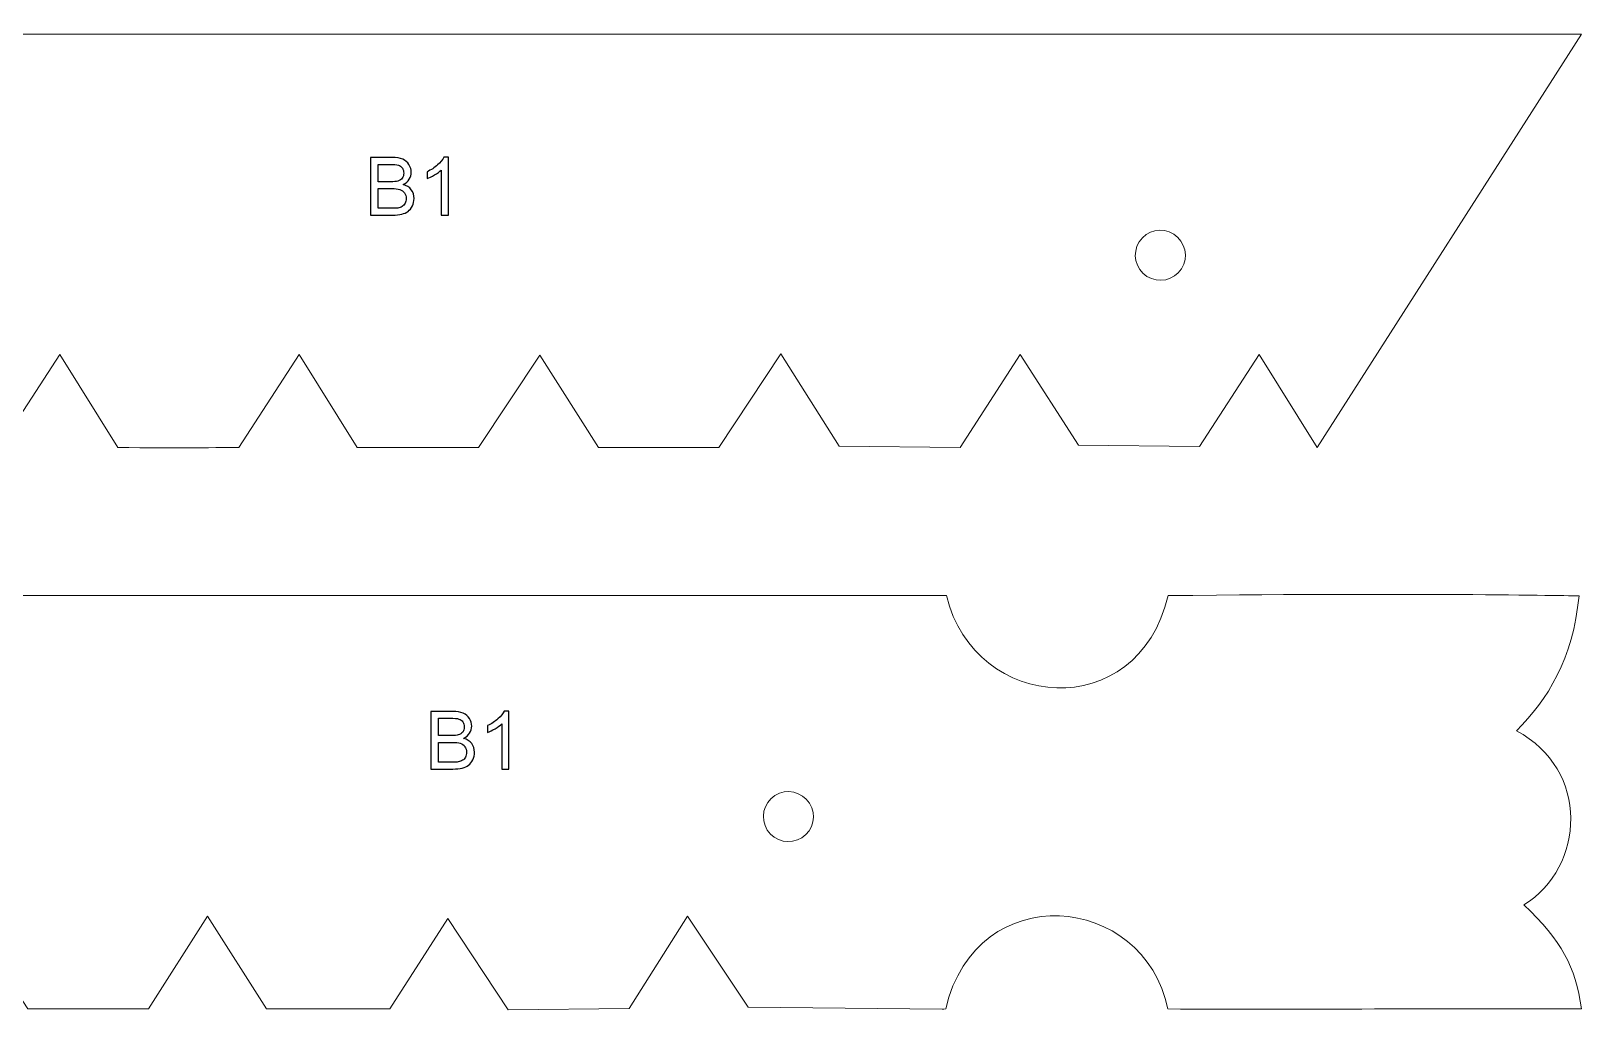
# Model space of a CAD drawing. Header units: centimetres. Extents: x -109.1 to -53.6, y -10 to 49.4.
# Drawn here: x -100.5 to -92.31, y 17.98 to 23.13 of the extents above; entities that cross this region are included whole.
import ezdxf

# ---------------------------------------------------------------- set-up
doc = ezdxf.new("R2010")
doc.units = ezdxf.units.CM
doc.header["$MEASUREMENT"] = 0
doc.layers.add('layer 1', color=7, linetype='Continuous')

msp = doc.modelspace()

# ---------------------------------------------------------------- linework, layer by layer
at = {"layer": 'layer 1', "color": 250, "lineweight": 20}
for points, knots in [([(-94.0514, 21.42752), (-94.0514, 21.42752), (-93.74724, 20.93917), (-93.74724, 20.93917), (-93.74724, 20.93917), (-93.74724, 20.93917), (-92.35808, 23.11136), (-92.35808, 23.11136), (-92.35808, 23.11136), (-92.35808, 23.11136), (-105.4955, 23.11134), (-105.4955, 23.11134), (-105.4955, 23.11134), (-105.64804, 22.49473), (-106.50047, 22.43444), (-106.66081, 23.11134), (-106.66081, 23.11134), (-108.05295, 23.12732), (-108.81858, 23.10976), (-108.81894, 23.10976), (-108.81894, 23.10976), (-108.78717, 22.77927), (-108.65473, 22.56471), (-108.48999, 22.40113), (-108.48999, 22.40113), (-108.87577, 22.19826), (-108.85271, 21.6845), (-108.52905, 21.48682), (-108.52905, 21.48682), (-108.72897, 21.29477), (-108.80011, 21.16594), (-108.8321, 20.93916), (-108.8321, 20.93916), (-108.10754, 20.94115), (-107.38274, 20.93718), (-106.65819, 20.93917), (-106.65819, 20.93917), (-106.53538, 21.54991), (-105.65281, 21.63258), (-105.49208, 20.93918), (-105.49208, 20.93918), (-105.48597, 20.93911), (-105.47984, 20.93892), (-105.47372, 20.93898), (-105.47372, 20.93898), (-105.47372, 20.93898), (-104.45371, 20.94789), (-104.45371, 20.94789), (-104.45371, 20.94789), (-104.45371, 20.94789), (-104.13593, 21.42755), (-104.13593, 21.42755), (-104.13593, 21.42755), (-104.13593, 21.42755), (-103.82965, 20.94135), (-103.82965, 20.94135), (-103.82965, 20.94135), (-103.82965, 20.94135), (-103.19312, 20.93469), (-103.19312, 20.93469), (-103.19312, 20.93469), (-103.19312, 20.93469), (-102.87627, 21.41437), (-102.87627, 21.41437), (-102.87627, 21.41437), (-102.87627, 21.41437), (-102.57151, 20.93917), (-102.57151, 20.93917), (-102.57151, 20.93917), (-102.57151, 20.93917), (-101.92468, 20.93917), (-101.92468, 20.93917), (-101.92468, 20.93917), (-101.92468, 20.93917), (-101.61338, 21.42754), (-101.61338, 21.42754), (-101.61338, 21.42754), (-101.61338, 21.42754), (-101.30459, 20.93916), (-101.30459, 20.93916), (-101.30459, 20.93916), (-101.30459, 20.93916), (-100.6711, 20.93918), (-100.6711, 20.93918), (-100.6711, 20.93918), (-100.6711, 20.93918), (-100.35181, 21.42754), (-100.35181, 21.42754), (-100.35181, 21.42754), (-100.35181, 21.42754), (-100.04685, 20.93918), (-100.04685, 20.93918), (-100.04685, 20.93918), (-99.74031, 20.93731), (-99.41125, 20.93918), (-99.41125, 20.93918), (-99.41125, 20.93918), (-99.41125, 20.93918), (-99.09381, 21.42753), (-99.09381, 21.42753), (-99.09381, 21.42753), (-99.09381, 21.42753), (-98.78908, 20.93916), (-98.78908, 20.93916), (-98.78908, 20.93916), (-98.78908, 20.93916), (-98.15257, 20.93917), (-98.15257, 20.93917), (-98.15257, 20.93917), (-98.15257, 20.93917), (-97.83032, 21.42541), (-97.83032, 21.42541), (-97.83032, 21.42541), (-97.83032, 21.42541), (-97.52263, 20.93917), (-97.52263, 20.93917), (-97.52263, 20.93917), (-97.52263, 20.93917), (-96.88987, 20.93917), (-96.88987, 20.93917), (-96.88987, 20.93917), (-96.88987, 20.93917), (-96.56443, 21.43203), (-96.56443, 21.43203), (-96.56443, 21.43203), (-96.56443, 21.43203), (-96.25771, 20.94583), (-96.25771, 20.94583), (-96.25771, 20.94583), (-96.25771, 20.94583), (-95.62181, 20.93917), (-95.62181, 20.93917), (-95.62181, 20.93917), (-95.62181, 20.93917), (-95.30647, 21.42753), (-95.30647, 21.42753), (-95.30647, 21.42753), (-95.30647, 21.42753), (-95.00066, 20.95202), (-95.00066, 20.95202), (-95.00066, 20.95202), (-95.00066, 20.95202), (-94.36432, 20.94536), (-94.36432, 20.94536), (-94.36432, 20.94536), (-94.36432, 20.94536), (-94.0514, 21.42752), (-94.0514, 21.42752)], [0, 0, 0, 0, 0.0263158, 0.0263158, 0.0263158, 0.0263158, 0.0526316, 0.0526316, 0.0526316, 0.0526316, 0.0789474, 0.0789474, 0.0789474, 0.0789474, 0.1052632, 0.1052632, 0.1052632, 0.1052632, 0.1315789, 0.1315789, 0.1315789, 0.1315789, 0.1578947, 0.1578947, 0.1578947, 0.1578947, 0.1842105, 0.1842105, 0.1842105, 0.1842105, 0.2105263, 0.2105263, 0.2105263, 0.2105263, 0.2368421, 0.2368421, 0.2368421, 0.2368421, 0.2631579, 0.2631579, 0.2631579, 0.2631579, 0.2894737, 0.2894737, 0.2894737, 0.2894737, 0.3157895, 0.3157895, 0.3157895, 0.3157895, 0.3421053, 0.3421053, 0.3421053, 0.3421053, 0.3684211, 0.3684211, 0.3684211, 0.3684211, 0.3947368, 0.3947368, 0.3947368, 0.3947368, 0.4210526, 0.4210526, 0.4210526, 0.4210526, 0.4473684, 0.4473684, 0.4473684, 0.4473684, 0.4736842, 0.4736842, 0.4736842, 0.4736842, 0.5, 0.5, 0.5, 0.5, 0.5263158, 0.5263158, 0.5263158, 0.5263158, 0.5526316, 0.5526316, 0.5526316, 0.5526316, 0.5789474, 0.5789474, 0.5789474, 0.5789474, 0.6052632, 0.6052632, 0.6052632, 0.6052632, 0.6315789, 0.6315789, 0.6315789, 0.6315789, 0.6578947, 0.6578947, 0.6578947, 0.6578947, 0.6842105, 0.6842105, 0.6842105, 0.6842105, 0.7105263, 0.7105263, 0.7105263, 0.7105263, 0.7368421, 0.7368421, 0.7368421, 0.7368421, 0.7631579, 0.7631579, 0.7631579, 0.7631579, 0.7894737, 0.7894737, 0.7894737, 0.7894737, 0.8157895, 0.8157895, 0.8157895, 0.8157895, 0.8421053, 0.8421053, 0.8421053, 0.8421053, 0.8684211, 0.8684211, 0.8684211, 0.8684211, 0.8947368, 0.8947368, 0.8947368, 0.8947368, 0.9210526, 0.9210526, 0.9210526, 0.9210526, 0.9473684, 0.9473684, 0.9473684, 0.9473684, 1, 1, 1, 1]), ([(-94.49962, 22.06026), (-94.43851, 22.02109), (-94.42073, 21.9398), (-94.45989, 21.87868), (-94.45989, 21.87868), (-94.49907, 21.81756), (-94.58036, 21.79978), (-94.64149, 21.83895), (-94.64149, 21.83895), (-94.70261, 21.87813), (-94.72039, 21.95942), (-94.68122, 22.02054), (-94.68122, 22.02054), (-94.64203, 22.08166), (-94.56075, 22.09944), (-94.49962, 22.06026)], [0, 0, 0, 0, 0.2, 0.2, 0.2, 0.2, 0.4, 0.4, 0.4, 0.4, 0.6, 0.6, 0.6, 0.6, 1, 1, 1, 1]), ([(-107.13877, 18.47741), (-107.13877, 18.47741), (-107.44292, 17.98906), (-107.44292, 17.98906), (-107.44292, 17.98906), (-107.44292, 17.98906), (-108.8321, 20.16125), (-108.8321, 20.16125), (-108.8321, 20.16125), (-108.8321, 20.16125), (-95.69468, 20.16123), (-95.69468, 20.16123), (-95.69468, 20.16123), (-95.54212, 19.54462), (-94.68969, 19.48433), (-94.52936, 20.16123), (-94.52936, 20.16123), (-93.13721, 20.17721), (-92.37158, 20.15965), (-92.37122, 20.15965), (-92.37122, 20.15965), (-92.403, 19.82916), (-92.53544, 19.6146), (-92.70018, 19.45102), (-92.70018, 19.45102), (-92.31441, 19.24815), (-92.33747, 18.73439), (-92.66113, 18.53671), (-92.66113, 18.53671), (-92.4612, 18.34466), (-92.39006, 18.21583), (-92.35808, 17.98905), (-92.35808, 17.98905), (-93.08263, 17.99104), (-93.80742, 17.98707), (-94.53197, 17.98906), (-94.53197, 17.98906), (-94.65479, 18.5998), (-95.53736, 18.68247), (-95.69808, 17.98907), (-95.69808, 17.98907), (-95.70419, 17.989), (-95.71034, 17.98881), (-95.71645, 17.98887), (-95.71645, 17.98887), (-95.71645, 17.98887), (-96.73645, 17.99778), (-96.73645, 17.99778), (-96.73645, 17.99778), (-96.73645, 17.99778), (-97.05425, 18.47744), (-97.05425, 18.47744), (-97.05425, 18.47744), (-97.05425, 18.47744), (-97.36051, 17.99124), (-97.36051, 17.99124), (-97.36051, 17.99124), (-97.36051, 17.99124), (-97.99706, 17.98458), (-97.99706, 17.98458), (-97.99706, 17.98458), (-97.99706, 17.98458), (-98.3139, 18.46426), (-98.3139, 18.46426), (-98.3139, 18.46426), (-98.3139, 18.46426), (-98.61865, 17.98906), (-98.61865, 17.98906), (-98.61865, 17.98906), (-98.61865, 17.98906), (-99.2655, 17.98906), (-99.2655, 17.98906), (-99.2655, 17.98906), (-99.2655, 17.98906), (-99.57678, 18.47743), (-99.57678, 18.47743), (-99.57678, 18.47743), (-99.57678, 18.47743), (-99.88557, 17.98905), (-99.88557, 17.98905), (-99.88557, 17.98905), (-99.88557, 17.98905), (-100.51906, 17.98907), (-100.51906, 17.98907), (-100.51906, 17.98907), (-100.51906, 17.98907), (-100.83836, 18.47743), (-100.83836, 18.47743), (-100.83836, 18.47743), (-100.83836, 18.47743), (-101.14333, 17.98907), (-101.14333, 17.98907), (-101.14333, 17.98907), (-101.44985, 17.9872), (-101.77891, 17.98907), (-101.77891, 17.98907), (-101.77891, 17.98907), (-101.77891, 17.98907), (-102.09637, 18.47742), (-102.09637, 18.47742), (-102.09637, 18.47742), (-102.09637, 18.47742), (-102.40108, 17.98905), (-102.40108, 17.98905), (-102.40108, 17.98905), (-102.40108, 17.98905), (-103.03759, 17.98906), (-103.03759, 17.98906), (-103.03759, 17.98906), (-103.03759, 17.98906), (-103.35986, 18.4753), (-103.35986, 18.4753), (-103.35986, 18.4753), (-103.35986, 18.4753), (-103.66754, 17.98906), (-103.66754, 17.98906), (-103.66754, 17.98906), (-103.66754, 17.98906), (-104.3003, 17.98906), (-104.3003, 17.98906), (-104.3003, 17.98906), (-104.3003, 17.98906), (-104.62574, 18.48192), (-104.62574, 18.48192), (-104.62574, 18.48192), (-104.62574, 18.48192), (-104.93247, 17.99572), (-104.93247, 17.99572), (-104.93247, 17.99572), (-104.93247, 17.99572), (-105.56835, 17.98906), (-105.56835, 17.98906), (-105.56835, 17.98906), (-105.56835, 17.98906), (-105.88371, 18.47742), (-105.88371, 18.47742), (-105.88371, 18.47742), (-105.88371, 18.47742), (-106.18952, 18.00191), (-106.18952, 18.00191), (-106.18952, 18.00191), (-106.18952, 18.00191), (-106.82586, 17.99525), (-106.82586, 17.99525), (-106.82586, 17.99525), (-106.82586, 17.99525), (-107.13877, 18.47741), (-107.13877, 18.47741)], [0, 0, 0, 0, 0.0263158, 0.0263158, 0.0263158, 0.0263158, 0.0526316, 0.0526316, 0.0526316, 0.0526316, 0.0789474, 0.0789474, 0.0789474, 0.0789474, 0.1052632, 0.1052632, 0.1052632, 0.1052632, 0.1315789, 0.1315789, 0.1315789, 0.1315789, 0.1578947, 0.1578947, 0.1578947, 0.1578947, 0.1842105, 0.1842105, 0.1842105, 0.1842105, 0.2105263, 0.2105263, 0.2105263, 0.2105263, 0.2368421, 0.2368421, 0.2368421, 0.2368421, 0.2631579, 0.2631579, 0.2631579, 0.2631579, 0.2894737, 0.2894737, 0.2894737, 0.2894737, 0.3157895, 0.3157895, 0.3157895, 0.3157895, 0.3421053, 0.3421053, 0.3421053, 0.3421053, 0.3684211, 0.3684211, 0.3684211, 0.3684211, 0.3947368, 0.3947368, 0.3947368, 0.3947368, 0.4210526, 0.4210526, 0.4210526, 0.4210526, 0.4473684, 0.4473684, 0.4473684, 0.4473684, 0.4736842, 0.4736842, 0.4736842, 0.4736842, 0.5, 0.5, 0.5, 0.5, 0.5263158, 0.5263158, 0.5263158, 0.5263158, 0.5526316, 0.5526316, 0.5526316, 0.5526316, 0.5789474, 0.5789474, 0.5789474, 0.5789474, 0.6052632, 0.6052632, 0.6052632, 0.6052632, 0.6315789, 0.6315789, 0.6315789, 0.6315789, 0.6578947, 0.6578947, 0.6578947, 0.6578947, 0.6842105, 0.6842105, 0.6842105, 0.6842105, 0.7105263, 0.7105263, 0.7105263, 0.7105263, 0.7368421, 0.7368421, 0.7368421, 0.7368421, 0.7631579, 0.7631579, 0.7631579, 0.7631579, 0.7894737, 0.7894737, 0.7894737, 0.7894737, 0.8157895, 0.8157895, 0.8157895, 0.8157895, 0.8421053, 0.8421053, 0.8421053, 0.8421053, 0.8684211, 0.8684211, 0.8684211, 0.8684211, 0.8947368, 0.8947368, 0.8947368, 0.8947368, 0.9210526, 0.9210526, 0.9210526, 0.9210526, 0.9473684, 0.9473684, 0.9473684, 0.9473684, 1, 1, 1, 1]), ([(-96.59552, 19.1104), (-96.65663, 19.07123), (-96.67443, 18.98994), (-96.63525, 18.92882), (-96.63525, 18.92882), (-96.59607, 18.8677), (-96.51479, 18.84991), (-96.45366, 18.88909), (-96.45366, 18.88909), (-96.39254, 18.92826), (-96.37475, 19.00955), (-96.41393, 19.07067), (-96.41393, 19.07067), (-96.45311, 19.13179), (-96.53439, 19.14958), (-96.59552, 19.1104)], [0, 0, 0, 0, 0.2, 0.2, 0.2, 0.2, 0.4, 0.4, 0.4, 0.4, 0.6, 0.6, 0.6, 0.6, 1, 1, 1, 1])]:
    msp.add_open_spline(points, degree=3, knots=knots, dxfattribs=at)
at = {"layer": 'layer 1', "color": 242}
for points, knots in [([(-98.71996, 22.16039), (-98.71996, 22.16039), (-98.71996, 22.4635), (-98.71996, 22.4635), (-98.71996, 22.4635), (-98.71996, 22.4635), (-98.60608, 22.4635), (-98.60608, 22.4635), (-98.60608, 22.4635), (-98.5828, 22.4635), (-98.56459, 22.46053), (-98.55062, 22.45418), (-98.55062, 22.45418), (-98.53623, 22.44826), (-98.52565, 22.43852), (-98.5176, 22.42582), (-98.5176, 22.42582), (-98.50956, 22.41312), (-98.50575, 22.4), (-98.50575, 22.38603), (-98.50575, 22.38603), (-98.50575, 22.3729), (-98.50914, 22.36063), (-98.51633, 22.3492), (-98.51633, 22.3492), (-98.52311, 22.33777), (-98.53369, 22.32888), (-98.54808, 22.32168), (-98.54808, 22.32168), (-98.52988, 22.31618), (-98.51549, 22.30729), (-98.50575, 22.29416), (-98.50575, 22.29416), (-98.49601, 22.28104), (-98.49093, 22.2658), (-98.49093, 22.24844), (-98.49093, 22.24844), (-98.49093, 22.23405), (-98.4939, 22.22093), (-98.49982, 22.20865), (-98.49982, 22.20865), (-98.50617, 22.19637), (-98.51337, 22.18706), (-98.52226, 22.18029), (-98.52226, 22.18029), (-98.53115, 22.17394), (-98.54216, 22.16886), (-98.55528, 22.16547), (-98.55528, 22.16547), (-98.56883, 22.16208), (-98.58491, 22.16039), (-98.60439, 22.16039), (-98.60439, 22.16039), (-98.60439, 22.16039), (-98.71996, 22.16039), (-98.71996, 22.16039)], [0, 0, 0, 0, 0.0666667, 0.0666667, 0.0666667, 0.0666667, 0.1333333, 0.1333333, 0.1333333, 0.1333333, 0.2, 0.2, 0.2, 0.2, 0.2666667, 0.2666667, 0.2666667, 0.2666667, 0.3333333, 0.3333333, 0.3333333, 0.3333333, 0.4, 0.4, 0.4, 0.4, 0.4666667, 0.4666667, 0.4666667, 0.4666667, 0.5333333, 0.5333333, 0.5333333, 0.5333333, 0.6, 0.6, 0.6, 0.6, 0.6666667, 0.6666667, 0.6666667, 0.6666667, 0.7333333, 0.7333333, 0.7333333, 0.7333333, 0.8, 0.8, 0.8, 0.8, 0.8666667, 0.8666667, 0.8666667, 0.8666667, 1, 1, 1, 1]), ([(-98.3106, 22.16039), (-98.3106, 22.16039), (-98.34785, 22.16039), (-98.34785, 22.16039), (-98.34785, 22.16039), (-98.34785, 22.16039), (-98.34785, 22.39746), (-98.34785, 22.39746), (-98.34785, 22.39746), (-98.35674, 22.38899), (-98.36859, 22.38052), (-98.38299, 22.37206), (-98.38299, 22.37206), (-98.3978, 22.36317), (-98.41093, 22.35682), (-98.42236, 22.35258), (-98.42236, 22.35258), (-98.42236, 22.35258), (-98.42236, 22.38857), (-98.42236, 22.38857), (-98.42236, 22.38857), (-98.40161, 22.3983), (-98.38341, 22.41016), (-98.36775, 22.42413), (-98.36775, 22.42413), (-98.35208, 22.4381), (-98.34108, 22.45164), (-98.33473, 22.46477), (-98.33473, 22.46477), (-98.33473, 22.46477), (-98.3106, 22.46477), (-98.3106, 22.46477), (-98.3106, 22.46477), (-98.3106, 22.46477), (-98.3106, 22.16039), (-98.3106, 22.16039)], [0, 0, 0, 0, 0.1, 0.1, 0.1, 0.1, 0.2, 0.2, 0.2, 0.2, 0.3, 0.3, 0.3, 0.3, 0.4, 0.4, 0.4, 0.4, 0.5, 0.5, 0.5, 0.5, 0.6, 0.6, 0.6, 0.6, 0.7, 0.7, 0.7, 0.7, 0.8, 0.8, 0.8, 0.8, 1, 1, 1, 1]), ([(-98.67974, 22.33607), (-98.67974, 22.33607), (-98.61412, 22.33607), (-98.61412, 22.33607), (-98.61412, 22.33607), (-98.59634, 22.33607), (-98.58364, 22.33734), (-98.57602, 22.33946), (-98.57602, 22.33946), (-98.56586, 22.34285), (-98.55824, 22.3475), (-98.55274, 22.3547), (-98.55274, 22.3547), (-98.54766, 22.3619), (-98.54512, 22.37079), (-98.54512, 22.38137), (-98.54512, 22.38137), (-98.54512, 22.39111), (-98.54766, 22.4), (-98.55232, 22.40762), (-98.55232, 22.40762), (-98.5574, 22.41524), (-98.56417, 22.42074), (-98.57306, 22.42328), (-98.57306, 22.42328), (-98.58195, 22.42624), (-98.59719, 22.42751), (-98.6192, 22.42751), (-98.6192, 22.42751), (-98.6192, 22.42751), (-98.67974, 22.42751), (-98.67974, 22.42751), (-98.67974, 22.42751), (-98.67974, 22.42751), (-98.67974, 22.33607), (-98.67974, 22.33607)], [0, 0, 0, 0, 0.1, 0.1, 0.1, 0.1, 0.2, 0.2, 0.2, 0.2, 0.3, 0.3, 0.3, 0.3, 0.4, 0.4, 0.4, 0.4, 0.5, 0.5, 0.5, 0.5, 0.6, 0.6, 0.6, 0.6, 0.7, 0.7, 0.7, 0.7, 0.8, 0.8, 0.8, 0.8, 1, 1, 1, 1]), ([(-98.67974, 22.19637), (-98.67974, 22.19637), (-98.60439, 22.19637), (-98.60439, 22.19637), (-98.60439, 22.19637), (-98.59126, 22.19637), (-98.58237, 22.1968), (-98.57687, 22.19764), (-98.57687, 22.19764), (-98.56756, 22.19934), (-98.55994, 22.20188), (-98.55401, 22.20611), (-98.55401, 22.20611), (-98.54766, 22.20992), (-98.54258, 22.21542), (-98.53835, 22.22262), (-98.53835, 22.22262), (-98.53454, 22.23024), (-98.53242, 22.23871), (-98.53242, 22.24844), (-98.53242, 22.24844), (-98.53242, 22.25945), (-98.53538, 22.26919), (-98.54131, 22.27765), (-98.54131, 22.27765), (-98.54681, 22.28612), (-98.55486, 22.29205), (-98.56544, 22.29543), (-98.56544, 22.29543), (-98.5756, 22.29882), (-98.59042, 22.30051), (-98.60947, 22.30051), (-98.60947, 22.30051), (-98.60947, 22.30051), (-98.67974, 22.30051), (-98.67974, 22.30051), (-98.67974, 22.30051), (-98.67974, 22.30051), (-98.67974, 22.19637), (-98.67974, 22.19637)], [0, 0, 0, 0, 0.0909091, 0.0909091, 0.0909091, 0.0909091, 0.1818182, 0.1818182, 0.1818182, 0.1818182, 0.2727273, 0.2727273, 0.2727273, 0.2727273, 0.3636364, 0.3636364, 0.3636364, 0.3636364, 0.4545455, 0.4545455, 0.4545455, 0.4545455, 0.5454545, 0.5454545, 0.5454545, 0.5454545, 0.6363636, 0.6363636, 0.6363636, 0.6363636, 0.7272727, 0.7272727, 0.7272727, 0.7272727, 0.8181818, 0.8181818, 0.8181818, 0.8181818, 1, 1, 1, 1]), ([(-98.40246, 19.24997), (-98.40246, 19.24997), (-98.40246, 19.55308), (-98.40246, 19.55308), (-98.40246, 19.55308), (-98.40246, 19.55308), (-98.28858, 19.55308), (-98.28858, 19.55308), (-98.28858, 19.55308), (-98.2653, 19.55308), (-98.24709, 19.55011), (-98.23312, 19.54376), (-98.23312, 19.54376), (-98.21873, 19.53784), (-98.20815, 19.5281), (-98.2001, 19.5154), (-98.2001, 19.5154), (-98.19206, 19.5027), (-98.18825, 19.48958), (-98.18825, 19.47561), (-98.18825, 19.47561), (-98.18825, 19.46248), (-98.19164, 19.45021), (-98.19883, 19.43878), (-98.19883, 19.43878), (-98.20561, 19.42735), (-98.21619, 19.41846), (-98.23058, 19.41126), (-98.23058, 19.41126), (-98.21238, 19.40576), (-98.19799, 19.39687), (-98.18825, 19.38374), (-98.18825, 19.38374), (-98.17851, 19.37062), (-98.17343, 19.35538), (-98.17343, 19.33802), (-98.17343, 19.33802), (-98.17343, 19.32363), (-98.1764, 19.31051), (-98.18232, 19.29823), (-98.18232, 19.29823), (-98.18867, 19.28595), (-98.19587, 19.27664), (-98.20476, 19.26987), (-98.20476, 19.26987), (-98.21365, 19.26352), (-98.22466, 19.25844), (-98.23778, 19.25505), (-98.23778, 19.25505), (-98.25133, 19.25166), (-98.26741, 19.24997), (-98.28689, 19.24997), (-98.28689, 19.24997), (-98.28689, 19.24997), (-98.40246, 19.24997), (-98.40246, 19.24997)], [0, 0, 0, 0, 0.0666667, 0.0666667, 0.0666667, 0.0666667, 0.1333333, 0.1333333, 0.1333333, 0.1333333, 0.2, 0.2, 0.2, 0.2, 0.2666667, 0.2666667, 0.2666667, 0.2666667, 0.3333333, 0.3333333, 0.3333333, 0.3333333, 0.4, 0.4, 0.4, 0.4, 0.4666667, 0.4666667, 0.4666667, 0.4666667, 0.5333333, 0.5333333, 0.5333333, 0.5333333, 0.6, 0.6, 0.6, 0.6, 0.6666667, 0.6666667, 0.6666667, 0.6666667, 0.7333333, 0.7333333, 0.7333333, 0.7333333, 0.8, 0.8, 0.8, 0.8, 0.8666667, 0.8666667, 0.8666667, 0.8666667, 1, 1, 1, 1]), ([(-98.36224, 19.42565), (-98.36224, 19.42565), (-98.29662, 19.42565), (-98.29662, 19.42565), (-98.29662, 19.42565), (-98.27884, 19.42565), (-98.26614, 19.42692), (-98.25852, 19.42904), (-98.25852, 19.42904), (-98.24836, 19.43243), (-98.24074, 19.43708), (-98.23524, 19.44428), (-98.23524, 19.44428), (-98.23016, 19.45148), (-98.22762, 19.46037), (-98.22762, 19.47095), (-98.22762, 19.47095), (-98.22762, 19.48069), (-98.23016, 19.48958), (-98.23482, 19.4972), (-98.23482, 19.4972), (-98.2399, 19.50482), (-98.24667, 19.51032), (-98.25556, 19.51286), (-98.25556, 19.51286), (-98.26445, 19.51582), (-98.27969, 19.51709), (-98.3017, 19.51709), (-98.3017, 19.51709), (-98.3017, 19.51709), (-98.36224, 19.51709), (-98.36224, 19.51709), (-98.36224, 19.51709), (-98.36224, 19.51709), (-98.36224, 19.42565), (-98.36224, 19.42565)], [0, 0, 0, 0, 0.1, 0.1, 0.1, 0.1, 0.2, 0.2, 0.2, 0.2, 0.3, 0.3, 0.3, 0.3, 0.4, 0.4, 0.4, 0.4, 0.5, 0.5, 0.5, 0.5, 0.6, 0.6, 0.6, 0.6, 0.7, 0.7, 0.7, 0.7, 0.8, 0.8, 0.8, 0.8, 1, 1, 1, 1]), ([(-97.9931, 19.24997), (-97.9931, 19.24997), (-98.03035, 19.24997), (-98.03035, 19.24997), (-98.03035, 19.24997), (-98.03035, 19.24997), (-98.03035, 19.48704), (-98.03035, 19.48704), (-98.03035, 19.48704), (-98.03924, 19.47857), (-98.05109, 19.4701), (-98.06549, 19.46164), (-98.06549, 19.46164), (-98.0803, 19.45275), (-98.09343, 19.4464), (-98.10486, 19.44216), (-98.10486, 19.44216), (-98.10486, 19.44216), (-98.10486, 19.47815), (-98.10486, 19.47815), (-98.10486, 19.47815), (-98.08411, 19.48788), (-98.06591, 19.49974), (-98.05025, 19.51371), (-98.05025, 19.51371), (-98.03458, 19.52768), (-98.02358, 19.54122), (-98.01723, 19.55435), (-98.01723, 19.55435), (-98.01723, 19.55435), (-97.9931, 19.55435), (-97.9931, 19.55435), (-97.9931, 19.55435), (-97.9931, 19.55435), (-97.9931, 19.24997), (-97.9931, 19.24997)], [0, 0, 0, 0, 0.1, 0.1, 0.1, 0.1, 0.2, 0.2, 0.2, 0.2, 0.3, 0.3, 0.3, 0.3, 0.4, 0.4, 0.4, 0.4, 0.5, 0.5, 0.5, 0.5, 0.6, 0.6, 0.6, 0.6, 0.7, 0.7, 0.7, 0.7, 0.8, 0.8, 0.8, 0.8, 1, 1, 1, 1]), ([(-98.36224, 19.28595), (-98.36224, 19.28595), (-98.28689, 19.28595), (-98.28689, 19.28595), (-98.28689, 19.28595), (-98.27376, 19.28595), (-98.26487, 19.28638), (-98.25937, 19.28722), (-98.25937, 19.28722), (-98.25006, 19.28892), (-98.24244, 19.29146), (-98.23651, 19.29569), (-98.23651, 19.29569), (-98.23016, 19.2995), (-98.22508, 19.305), (-98.22085, 19.3122), (-98.22085, 19.3122), (-98.21704, 19.31982), (-98.21492, 19.32829), (-98.21492, 19.33802), (-98.21492, 19.33802), (-98.21492, 19.34903), (-98.21788, 19.35877), (-98.22381, 19.36723), (-98.22381, 19.36723), (-98.22931, 19.3757), (-98.23736, 19.38163), (-98.24794, 19.38501), (-98.24794, 19.38501), (-98.2581, 19.3884), (-98.27292, 19.39009), (-98.29197, 19.39009), (-98.29197, 19.39009), (-98.29197, 19.39009), (-98.36224, 19.39009), (-98.36224, 19.39009), (-98.36224, 19.39009), (-98.36224, 19.39009), (-98.36224, 19.28595), (-98.36224, 19.28595)], [0, 0, 0, 0, 0.0909091, 0.0909091, 0.0909091, 0.0909091, 0.1818182, 0.1818182, 0.1818182, 0.1818182, 0.2727273, 0.2727273, 0.2727273, 0.2727273, 0.3636364, 0.3636364, 0.3636364, 0.3636364, 0.4545455, 0.4545455, 0.4545455, 0.4545455, 0.5454545, 0.5454545, 0.5454545, 0.5454545, 0.6363636, 0.6363636, 0.6363636, 0.6363636, 0.7272727, 0.7272727, 0.7272727, 0.7272727, 0.8181818, 0.8181818, 0.8181818, 0.8181818, 1, 1, 1, 1])]:
    msp.add_open_spline(points, degree=3, knots=knots, dxfattribs=at)

doc.saveas('drawing.dxf')
